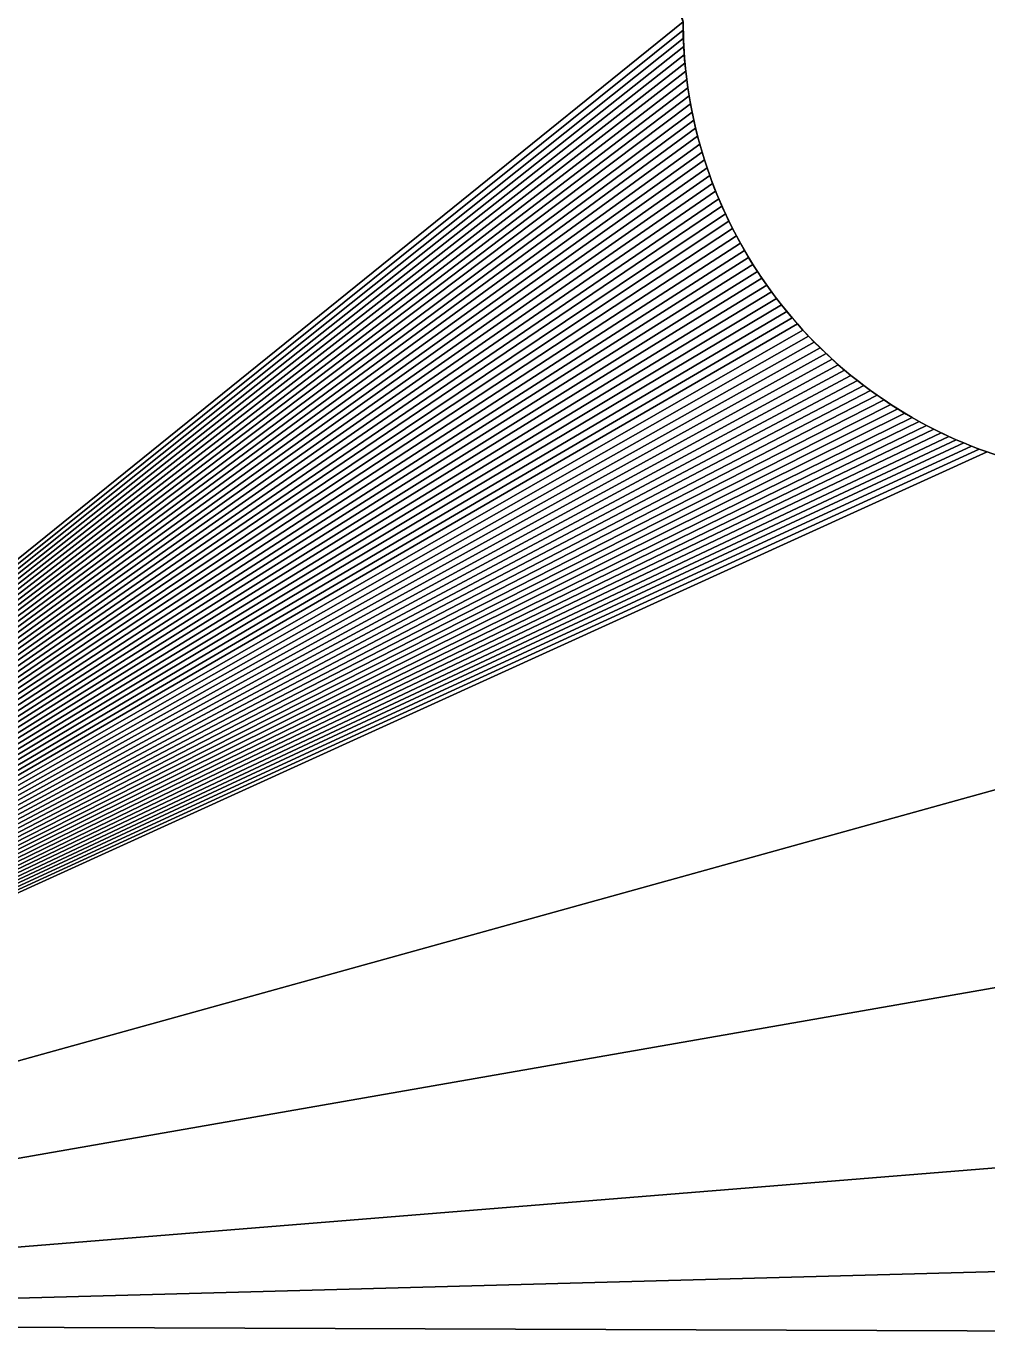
# Model space of a CAD drawing. Header units: millimetres. Extents: x 2995 to 3227, y 1383 to 1648.
# Drawn here: x 3151.331 to 3154.31, y 1545.319 to 1549.349 of the extents above; entities that cross this region are included whole.
import ezdxf

# ---------------------------------------------------------------- set-up
doc = ezdxf.new("R2010")
doc.units = ezdxf.units.MM

# ---------------------------------------------------------------- blocks, each defined once
blk = doc.blocks.new('Mastil_5')
for p, q in [((45.664, 0.8945, -3), (45.664, 0.8945, 5)), ((45.6732, 0.9184, -3), (45.6732, 0.9184, 5)), ((45.6443, 0.8473, -3), (45.6443, 0.8473, 5)), ((45.6544, 0.8708, -3), (45.6544, 0.8708, 5)), ((45.6338, 0.8239, -3), (45.6338, 0.8239, 5)), ((45.6116, 0.7778, -3), (45.6116, 0.7778, 5)), ((45.6229, 0.8008, -3), (45.6229, 0.8008, 5)), ((45.5877, 0.7325, -3), (45.5877, 0.7325, 5)), ((45.5998, 0.755, -3), (45.5998, 0.755, 5)), ((45.5622, 0.6881, -3), (45.5622, 0.6881, 5)), ((45.5751, 0.7102, -3), (45.5751, 0.7102, 5)), ((45.5488, 0.6663, -3), (45.5488, 0.6663, 5)), ((45.5209, 0.6233, -3), (45.5209, 0.6233, 5)), ((45.5351, 0.6447, -3), (45.5351, 0.6447, 5)), ((45.4915, 0.5814, -3), (45.4915, 0.5814, 5)), ((45.5064, 0.6022, -3), (45.5064, 0.6022, 5)), ((45.4606, 0.5406, -3), (45.4606, 0.5406, 5)), ((45.4763, 0.5608, -3), (45.4763, 0.5608, 5)), ((45.4283, 0.5009, -3), (45.4283, 0.5009, 5)), ((45.4446, 0.5206, -3), (45.4446, 0.5206, 5)), ((45.3771, 0.4436, -3), (45.3771, 0.4436, 5)), ((45.3945, 0.4624, -3), (45.3945, 0.4624, 5)), ((45.4115, 0.4815, -3), (45.4115, 0.4815, 5)), ((45.3412, 0.4071, -3), (45.3412, 0.4071, 5)), ((45.3593, 0.4252, -3), (45.3593, 0.4252, 5)), ((45.3041, 0.3718, -3), (45.3041, 0.3718, 5)), ((45.3228, 0.3893, -3), (45.3228, 0.3893, 5)), ((45.2658, 0.3379, -3), (45.2658, 0.3379, 5)), ((45.2851, 0.3547, -3), (45.2851, 0.3547, 5)), ((45.206, 0.2897, -3), (45.206, 0.2897, 5)), ((45.2262, 0.3054, -3), (45.2262, 0.3054, 5)), ((45.2461, 0.3215, -3), (45.2461, 0.3215, 5)), ((45.1436, 0.2448, -3), (45.1436, 0.2448, 5)), ((45.1647, 0.2594, -3), (45.1647, 0.2594, 5)), ((45.1855, 0.2744, -3), (45.1855, 0.2744, 5)), ((45.079, 0.2034, -3), (45.079, 0.2034, 5)), ((45.1008, 0.2168, -3), (45.1008, 0.2168, 5)), ((45.1223, 0.2306, -3), (45.1223, 0.2306, 5)), ((45.0122, 0.1655, -3), (45.0122, 0.1655, 5)), ((45.0347, 0.1777, -3), (45.0347, 0.1777, 5)), ((45.0569, 0.1903, -3), (45.0569, 0.1903, 5)), ((44.9434, 0.1313, -3), (44.9434, 0.1313, 5)), ((44.9665, 0.1423, -3), (44.9665, 0.1423, 5)), ((44.9894, 0.1537, -3), (44.9894, 0.1537, 5)), ((44.825, 0.0828, -3), (44.825, 0.0828, 5)), ((44.849, 0.0916, -3), (44.849, 0.0916, 5)), ((44.8729, 0.1009, -3), (44.8729, 0.1009, 5)), ((44.8966, 0.1106, -3), (44.8966, 0.1106, 5)), ((44.9201, 0.1208, -3), (44.9201, 0.1208, 5)), ((44.7027, 0.0452, -3), (44.7027, 0.0452, 5)), ((44.7274, 0.0518, -3), (44.7274, 0.0518, 5)), ((44.752, 0.0589, -3), (44.752, 0.0589, 5)), ((44.7765, 0.0664, -3), (44.7765, 0.0664, 5)), ((44.8008, 0.0744, -3), (44.8008, 0.0744, 5)), ((44.3736, 0.0002, -3), (44.3736, 0.0002, 5)), ((44.3992, 0.0009, -3), (44.3992, 0.0009, 5)), ((44.4248, 0.0021, -3), (44.4248, 0.0021, 5)), ((44.4504, 0.0037, -3), (44.4504, 0.0037, 5)), ((44.4759, 0.0058, -3), (44.4759, 0.0058, 5)), ((44.5014, 0.0083, -3), (44.5014, 0.0083, 5)), ((44.5268, 0.0113, -3), (44.5268, 0.0113, 5)), ((44.5522, 0.0148, -3), (44.5522, 0.0148, 5)), ((44.5775, 0.0187, -3), (44.5775, 0.0187, 5)), ((44.6027, 0.0231, -3), (44.6027, 0.0231, 5)), ((44.6278, 0.0279, -3), (44.6278, 0.0279, 5)), ((44.6529, 0.0332, -3), (44.6529, 0.0332, 5)), ((44.6778, 0.039, -3), (44.6778, 0.039, 5))]:
    blk.add_line(p, q)
at = {"color": 250, "true_color": 0x1e1e1e}
for centre in [(44.348, 1.4152, -3), (44.348, 1.4152, 5)]:
    blk.add_arc(centre, 1.4152, 270, 340.4861, dxfattribs=at)
mesh = blk.add_polyface(dxfattribs=at)
corners = [(48.3872, -5, -3), (45.5877, 0.7325, -3), (45.5998, 0.755, -3), (45.6116, 0.7778, -3), (45.6229, 0.8008, -3), (45.6338, 0.8239, -3), (45.6443, 0.8473, -3), (45.6544, 0.8708, -3), (45.664, 0.8945, -3), (45.6732, 0.9184, -3), (45.6815, 0.9426, -3), (46.2733, 2.6138, -3), (46.7975, 4.0942, -3), (47.4667, 6.3531, -3), (48.0166, 8.644, -3), (48.446, 10.9604, -3), (48.5503, -4.6995, -3), (48.7535, 13.2962, -3), (49.6773, -2.3368, -3), (48.9383, 15.6449, -3), (49, 18, -3), (49.6773, 38.3368, -3), (50.679, 35.9184, -3), (50.679, 0.0816, -3), (51.5528, 33.4508, -3), (51.5528, 2.5492, -3), (52.2963, 30.941, -3), (52.2963, 5.059, -3), (52.9074, 28.3956, -3), (52.9074, 7.6044, -3), (53.3844, 25.8217, -3), (53.3844, 10.1783, -3), (53.7261, 23.2264, -3), (53.7261, 12.7736, -3), (53.9315, 20.6168, -3), (53.9315, 15.3832, -3), (54, 18, -3)]
mesh.append_faces([[corners[k] for k in face] for face in [(35, 34, 36)]], dxfattribs={"vtx0": -1, "color": 250})
mesh.append_faces([[corners[k] for k in face] for face in [(0, 15, 16), (16, 17, 18), (18, 22, 23), (23, 24, 25), (25, 26, 27), (27, 28, 29), (29, 30, 31), (31, 32, 33), (33, 34, 35)]], dxfattribs={"vtx0": -1, "vtx1": -1, "color": 250})
mesh.append_faces([[corners[k] for k in face] for face in [(18, 20, 21)]], dxfattribs={"vtx0": -1, "vtx1": -1, "vtx2": -1, "color": 250})
mesh.append_faces([[corners[k] for k in face] for face in [(0, 1, 2), (0, 2, 3), (0, 3, 4), (0, 4, 5), (0, 5, 6), (0, 6, 7), (0, 7, 8), (0, 8, 9), (0, 9, 10), (0, 10, 11), (0, 11, 12), (0, 12, 13), (0, 13, 14), (0, 14, 15), (16, 15, 17), (18, 17, 19), (18, 19, 20), (18, 21, 22), (23, 22, 24), (25, 24, 26), (27, 26, 28), (29, 28, 30), (31, 30, 32), (33, 32, 34)]], dxfattribs={"vtx0": -1, "vtx2": -1, "color": 250})
mesh = blk.add_polyface(dxfattribs=at)
corners = [(45.4606, 0.5406, 5), (48.3872, -5, 5), (45.4763, 0.5608, 5), (45.4915, 0.5814, 5), (45.5064, 0.6022, 5), (45.5209, 0.6233, 5), (45.5351, 0.6447, 5), (45.5488, 0.6663, 5), (45.5622, 0.6881, 5), (45.5751, 0.7102, 5), (45.5877, 0.7325, 5), (45.5998, 0.755, 5), (45.6116, 0.7778, 5), (45.6229, 0.8008, 5), (45.6338, 0.8239, 5), (45.6443, 0.8473, 5), (45.6544, 0.8708, 5), (45.664, 0.8945, 5), (45.6732, 0.9184, 5), (45.6815, 0.9426, 5), (46.2733, 2.6138, 5), (46.7975, 4.0942, 5), (47.4667, 6.3531, 5), (48.0166, 8.644, 5), (48.446, 10.9604, 5), (48.5503, -4.6995, 5), (48.7535, 13.2962, 5), (49.6773, -2.3368, 5), (48.9383, 15.6449, 5), (49, 18, 5), (49.6729, 17.1865, 5), (49.718, 17.092, 5), (50.679, 0.0816, 5), (50.6865, 16.1729, 5), (51.5528, 2.5492, 5), (51.6047, 16.0027, 5), (52.2963, 5.059, 5), (52.3135, 16.1729, 5), (52.9074, 7.6044, 5)]
mesh.append_faces([[corners[k] for k in face] for face in [(0, 1, 2), (2, 1, 3), (3, 1, 4), (4, 1, 5), (5, 1, 6), (6, 1, 7), (7, 1, 8), (8, 1, 9), (9, 1, 10), (10, 1, 11), (11, 1, 12), (12, 1, 13), (13, 1, 14), (14, 1, 15), (15, 1, 16), (16, 1, 17), (17, 1, 18), (18, 1, 19), (19, 1, 20), (20, 1, 21), (21, 1, 22), (22, 1, 23), (23, 1, 24), (24, 25, 26), (26, 27, 28), (28, 27, 29), (30, 27, 31)]], dxfattribs={"vtx0": -1, "vtx1": -1, "color": 250})
mesh.append_faces([[corners[k] for k in face] for face in [(24, 1, 25), (26, 25, 27), (31, 27, 32), (33, 32, 34), (35, 34, 36), (37, 36, 38)]], dxfattribs={"vtx0": -1, "vtx2": -1, "color": 250})
mesh = blk.add_polyface(dxfattribs=at)
corners = [(45.6732, 0.9184, 5), (45.6815, 0.9426, -3), (45.6732, 0.9184, -3), (45.6815, 0.9426, 5)]
mesh.append_faces([[corners[k] for k in face] for face in [(0, 1, 2), (1, 0, 3)]], dxfattribs={"vtx0": -1, "color": 250})
mesh = blk.add_polyface(dxfattribs=at)
corners = [(45.6544, 0.8708, 5), (45.664, 0.8945, -3), (45.6544, 0.8708, -3), (45.664, 0.8945, 5)]
mesh.append_faces([[corners[k] for k in face] for face in [(0, 1, 2), (1, 0, 3)]], dxfattribs={"vtx0": -1, "color": 250})
mesh = blk.add_polyface(dxfattribs=at)
corners = [(45.664, 0.8945, 5), (45.6732, 0.9184, -3), (45.664, 0.8945, -3), (45.6732, 0.9184, 5)]
mesh.append_faces([[corners[k] for k in face] for face in [(0, 1, 2), (1, 0, 3)]], dxfattribs={"vtx0": -1, "color": 250})
mesh = blk.add_polyface(dxfattribs=at)
corners = [(45.6338, 0.8239, 5), (45.6443, 0.8473, -3), (45.6338, 0.8239, -3), (45.6443, 0.8473, 5)]
mesh.append_faces([[corners[k] for k in face] for face in [(0, 1, 2), (1, 0, 3)]], dxfattribs={"vtx0": -1, "color": 250})
mesh = blk.add_polyface(dxfattribs=at)
corners = [(45.6443, 0.8473, 5), (45.6544, 0.8708, -3), (45.6443, 0.8473, -3), (45.6544, 0.8708, 5)]
mesh.append_faces([[corners[k] for k in face] for face in [(0, 1, 2), (1, 0, 3)]], dxfattribs={"vtx0": -1, "color": 250})
mesh = blk.add_polyface(dxfattribs=at)
corners = [(45.6229, 0.8008, 5), (45.6338, 0.8239, -3), (45.6229, 0.8008, -3), (45.6338, 0.8239, 5)]
mesh.append_faces([[corners[k] for k in face] for face in [(0, 1, 2), (1, 0, 3)]], dxfattribs={"vtx0": -1, "color": 250})
mesh = blk.add_polyface(dxfattribs=at)
corners = [(45.5998, 0.755, 5), (45.6116, 0.7778, -3), (45.5998, 0.755, -3), (45.6116, 0.7778, 5)]
mesh.append_faces([[corners[k] for k in face] for face in [(0, 1, 2), (1, 0, 3)]], dxfattribs={"vtx0": -1, "color": 250})
mesh = blk.add_polyface(dxfattribs=at)
corners = [(45.6116, 0.7778, 5), (45.6229, 0.8008, -3), (45.6116, 0.7778, -3), (45.6229, 0.8008, 5)]
mesh.append_faces([[corners[k] for k in face] for face in [(0, 1, 2), (1, 0, 3)]], dxfattribs={"vtx0": -1, "color": 250})
mesh = blk.add_polyface(dxfattribs=at)
corners = [(48.3872, -5, -3), (44.9434, 0.1313, -3), (44.9665, 0.1423, -3), (44.9894, 0.1537, -3), (45.0122, 0.1655, -3), (45.0347, 0.1777, -3), (45.0569, 0.1903, -3), (45.079, 0.2034, -3), (45.1008, 0.2168, -3), (45.1223, 0.2306, -3), (45.1436, 0.2448, -3), (45.1647, 0.2594, -3), (45.1855, 0.2744, -3), (45.206, 0.2897, -3), (45.2262, 0.3054, -3), (45.2461, 0.3215, -3), (45.2658, 0.3379, -3), (45.2851, 0.3547, -3), (45.3041, 0.3718, -3), (45.3228, 0.3893, -3), (45.3412, 0.4071, -3), (45.3593, 0.4252, -3), (45.3771, 0.4436, -3), (45.3945, 0.4624, -3), (45.4115, 0.4815, -3), (45.4283, 0.5009, -3), (45.4446, 0.5206, -3), (45.4606, 0.5406, -3), (45.4763, 0.5608, -3), (45.4915, 0.5814, -3), (45.5064, 0.6022, -3), (45.5209, 0.6233, -3), (45.5351, 0.6447, -3), (45.5488, 0.6663, -3), (45.5622, 0.6881, -3), (45.5751, 0.7102, -3), (45.5877, 0.7325, -3)]
mesh.append_faces([[corners[k] for k in face] for face in [(0, 1, 2), (0, 2, 3), (0, 3, 4), (0, 4, 5), (0, 5, 6), (0, 6, 7), (0, 7, 8), (0, 8, 9), (0, 9, 10), (0, 10, 11), (0, 11, 12), (0, 12, 13), (0, 13, 14), (0, 14, 15), (0, 15, 16), (0, 16, 17), (0, 17, 18), (0, 18, 19), (0, 19, 20), (0, 20, 21), (0, 21, 22), (0, 22, 23), (0, 23, 24), (0, 24, 25), (0, 25, 26), (0, 26, 27), (0, 27, 28), (0, 28, 29), (0, 29, 30), (0, 30, 31), (0, 31, 32), (0, 32, 33), (0, 33, 34), (0, 34, 35), (0, 35, 36)]], dxfattribs={"vtx0": -1, "vtx2": -1, "color": 250})
mesh = blk.add_polyface(dxfattribs=at)
corners = [(45.5751, 0.7102, 5), (45.5877, 0.7325, -3), (45.5751, 0.7102, -3), (45.5877, 0.7325, 5)]
mesh.append_faces([[corners[k] for k in face] for face in [(0, 1, 2), (1, 0, 3)]], dxfattribs={"vtx0": -1, "color": 250})
mesh = blk.add_polyface(dxfattribs=at)
corners = [(45.5877, 0.7325, 5), (45.5998, 0.755, -3), (45.5877, 0.7325, -3), (45.5998, 0.755, 5)]
mesh.append_faces([[corners[k] for k in face] for face in [(0, 1, 2), (1, 0, 3)]], dxfattribs={"vtx0": -1, "color": 250})
mesh = blk.add_polyface(dxfattribs=at)
corners = [(45.5488, 0.6663, 5), (45.5622, 0.6881, -3), (45.5488, 0.6663, -3), (45.5622, 0.6881, 5)]
mesh.append_faces([[corners[k] for k in face] for face in [(0, 1, 2), (1, 0, 3)]], dxfattribs={"vtx0": -1, "color": 250})
mesh = blk.add_polyface(dxfattribs=at)
corners = [(45.5751, 0.7102, 5), (45.5622, 0.6881, -3), (45.5622, 0.6881, 5), (45.5751, 0.7102, -3)]
mesh.append_faces([[corners[k] for k in face] for face in [(0, 1, 2), (1, 0, 3)]], dxfattribs={"vtx0": -1, "color": 250})
mesh = blk.add_polyface(dxfattribs=at)
corners = [(45.5351, 0.6447, 5), (45.5488, 0.6663, -3), (45.5351, 0.6447, -3), (45.5488, 0.6663, 5)]
mesh.append_faces([[corners[k] for k in face] for face in [(0, 1, 2), (1, 0, 3)]], dxfattribs={"vtx0": -1, "color": 250})
mesh = blk.add_polyface(dxfattribs=at)
corners = [(45.5064, 0.6022, 5), (45.5209, 0.6233, -3), (45.5064, 0.6022, -3), (45.5209, 0.6233, 5)]
mesh.append_faces([[corners[k] for k in face] for face in [(0, 1, 2), (1, 0, 3)]], dxfattribs={"vtx0": -1, "color": 250})
mesh = blk.add_polyface(dxfattribs=at)
corners = [(45.5209, 0.6233, 5), (45.5351, 0.6447, -3), (45.5209, 0.6233, -3), (45.5351, 0.6447, 5)]
mesh.append_faces([[corners[k] for k in face] for face in [(0, 1, 2), (1, 0, 3)]], dxfattribs={"vtx0": -1, "color": 250})
mesh = blk.add_polyface(dxfattribs=at)
corners = [(45.4763, 0.5608, 5), (45.4915, 0.5814, -3), (45.4763, 0.5608, -3), (45.4915, 0.5814, 5)]
mesh.append_faces([[corners[k] for k in face] for face in [(0, 1, 2), (1, 0, 3)]], dxfattribs={"vtx0": -1, "color": 250})
mesh = blk.add_polyface(dxfattribs=at)
corners = [(45.4915, 0.5814, 5), (45.5064, 0.6022, -3), (45.4915, 0.5814, -3), (45.5064, 0.6022, 5)]
mesh.append_faces([[corners[k] for k in face] for face in [(0, 1, 2), (1, 0, 3)]], dxfattribs={"vtx0": -1, "color": 250})
mesh = blk.add_polyface(dxfattribs=at)
corners = [(44.8008, 0.0744, 5), (48.3872, -5, 5), (44.825, 0.0828, 5), (44.849, 0.0916, 5), (44.8729, 0.1009, 5), (44.8966, 0.1106, 5), (44.9201, 0.1208, 5), (44.9434, 0.1313, 5), (44.9665, 0.1423, 5), (44.9894, 0.1537, 5), (45.0122, 0.1655, 5), (45.0347, 0.1777, 5), (45.0569, 0.1903, 5), (45.079, 0.2034, 5), (45.1008, 0.2168, 5), (45.1223, 0.2306, 5), (45.1436, 0.2448, 5), (45.1647, 0.2594, 5), (45.1855, 0.2744, 5), (45.206, 0.2897, 5), (45.2262, 0.3054, 5), (45.2461, 0.3215, 5), (45.2658, 0.3379, 5), (45.2851, 0.3547, 5), (45.3041, 0.3718, 5), (45.3228, 0.3893, 5), (45.3412, 0.4071, 5), (45.3593, 0.4252, 5), (45.3771, 0.4436, 5), (45.3945, 0.4624, 5), (45.4115, 0.4815, 5), (45.4283, 0.5009, 5), (45.4446, 0.5206, 5), (45.4606, 0.5406, 5)]
mesh.append_faces([[corners[k] for k in face] for face in [(0, 1, 2), (2, 1, 3), (3, 1, 4), (4, 1, 5), (5, 1, 6), (6, 1, 7), (7, 1, 8), (8, 1, 9), (9, 1, 10), (10, 1, 11), (11, 1, 12), (12, 1, 13), (13, 1, 14), (14, 1, 15), (15, 1, 16), (16, 1, 17), (17, 1, 18), (18, 1, 19), (19, 1, 20), (20, 1, 21), (21, 1, 22), (22, 1, 23), (23, 1, 24), (24, 1, 25), (25, 1, 26), (26, 1, 27), (27, 1, 28), (28, 1, 29), (29, 1, 30), (30, 1, 31), (31, 1, 32), (32, 1, 33)]], dxfattribs={"vtx0": -1, "vtx1": -1, "color": 250})
mesh = blk.add_polyface(dxfattribs=at)
corners = [(45.4446, 0.5206, 5), (45.4606, 0.5406, -3), (45.4446, 0.5206, -3), (45.4606, 0.5406, 5)]
mesh.append_faces([[corners[k] for k in face] for face in [(0, 1, 2), (1, 0, 3)]], dxfattribs={"vtx0": -1, "color": 250})
mesh = blk.add_polyface(dxfattribs=at)
corners = [(45.4606, 0.5406, 5), (45.4763, 0.5608, -3), (45.4606, 0.5406, -3), (45.4763, 0.5608, 5)]
mesh.append_faces([[corners[k] for k in face] for face in [(0, 1, 2), (1, 0, 3)]], dxfattribs={"vtx0": -1, "color": 250})
mesh = blk.add_polyface(dxfattribs=at)
corners = [(45.4115, 0.4815, 5), (45.4283, 0.5009, -3), (45.4115, 0.4815, -3), (45.4283, 0.5009, 5)]
mesh.append_faces([[corners[k] for k in face] for face in [(0, 1, 2), (1, 0, 3)]], dxfattribs={"vtx0": -1, "color": 250})
mesh = blk.add_polyface(dxfattribs=at)
corners = [(45.4283, 0.5009, 5), (45.4446, 0.5206, -3), (45.4283, 0.5009, -3), (45.4446, 0.5206, 5)]
mesh.append_faces([[corners[k] for k in face] for face in [(0, 1, 2), (1, 0, 3)]], dxfattribs={"vtx0": -1, "color": 250})
mesh = blk.add_polyface(dxfattribs=at)
corners = [(45.3593, 0.4252, 5), (45.3771, 0.4436, -3), (45.3593, 0.4252, -3), (45.3771, 0.4436, 5)]
mesh.append_faces([[corners[k] for k in face] for face in [(0, 1, 2), (1, 0, 3)]], dxfattribs={"vtx0": -1, "color": 250})
mesh = blk.add_polyface(dxfattribs=at)
corners = [(45.3771, 0.4436, 5), (45.3945, 0.4624, -3), (45.3771, 0.4436, -3), (45.3945, 0.4624, 5)]
mesh.append_faces([[corners[k] for k in face] for face in [(0, 1, 2), (1, 0, 3)]], dxfattribs={"vtx0": -1, "color": 250})
mesh = blk.add_polyface(dxfattribs=at)
corners = [(45.3945, 0.4624, 5), (45.4115, 0.4815, -3), (45.3945, 0.4624, -3), (45.4115, 0.4815, 5)]
mesh.append_faces([[corners[k] for k in face] for face in [(0, 1, 2), (1, 0, 3)]], dxfattribs={"vtx0": -1, "color": 250})
mesh = blk.add_polyface(dxfattribs=at)
corners = [(45.3228, 0.3893, 5), (45.3412, 0.4071, -3), (45.3228, 0.3893, -3), (45.3412, 0.4071, 5)]
mesh.append_faces([[corners[k] for k in face] for face in [(0, 1, 2), (1, 0, 3)]], dxfattribs={"vtx0": -1, "color": 250})
mesh = blk.add_polyface(dxfattribs=at)
corners = [(45.3412, 0.4071, 5), (45.3593, 0.4252, -3), (45.3412, 0.4071, -3), (45.3593, 0.4252, 5)]
mesh.append_faces([[corners[k] for k in face] for face in [(0, 1, 2), (1, 0, 3)]], dxfattribs={"vtx0": -1, "color": 250})
mesh = blk.add_polyface(dxfattribs=at)
corners = [(45.2851, 0.3547, 5), (45.3041, 0.3718, -3), (45.2851, 0.3547, -3), (45.3041, 0.3718, 5)]
mesh.append_faces([[corners[k] for k in face] for face in [(0, 1, 2), (1, 0, 3)]], dxfattribs={"vtx0": -1, "color": 250})
mesh = blk.add_polyface(dxfattribs=at)
corners = [(45.3041, 0.3718, -3), (45.3228, 0.3893, 5), (45.3228, 0.3893, -3), (45.3041, 0.3718, 5)]
mesh.append_faces([[corners[k] for k in face] for face in [(0, 1, 2), (1, 0, 3)]], dxfattribs={"vtx0": -1, "color": 250})
mesh = blk.add_polyface(dxfattribs=at)
corners = [(45.2461, 0.3215, 5), (45.2658, 0.3379, -3), (45.2461, 0.3215, -3), (45.2658, 0.3379, 5)]
mesh.append_faces([[corners[k] for k in face] for face in [(0, 1, 2), (1, 0, 3)]], dxfattribs={"vtx0": -1, "color": 250})
mesh = blk.add_polyface(dxfattribs=at)
corners = [(45.2658, 0.3379, 5), (45.2851, 0.3547, -3), (45.2658, 0.3379, -3), (45.2851, 0.3547, 5)]
mesh.append_faces([[corners[k] for k in face] for face in [(0, 1, 2), (1, 0, 3)]], dxfattribs={"vtx0": -1, "color": 250})
mesh = blk.add_polyface(dxfattribs=at)
corners = [(45.1855, 0.2744, 5), (45.206, 0.2897, -3), (45.1855, 0.2744, -3), (45.206, 0.2897, 5)]
mesh.append_faces([[corners[k] for k in face] for face in [(0, 1, 2), (1, 0, 3)]], dxfattribs={"vtx0": -1, "color": 250})
mesh = blk.add_polyface(dxfattribs=at)
corners = [(45.206, 0.2897, 5), (45.2262, 0.3054, -3), (45.206, 0.2897, -3), (45.2262, 0.3054, 5)]
mesh.append_faces([[corners[k] for k in face] for face in [(0, 1, 2), (1, 0, 3)]], dxfattribs={"vtx0": -1, "color": 250})
mesh = blk.add_polyface(dxfattribs=at)
corners = [(45.2262, 0.3054, -3), (45.2461, 0.3215, 5), (45.2461, 0.3215, -3), (45.2262, 0.3054, 5)]
mesh.append_faces([[corners[k] for k in face] for face in [(0, 1, 2), (1, 0, 3)]], dxfattribs={"vtx0": -1, "color": 250})
mesh = blk.add_polyface(dxfattribs=at)
corners = [(45.1223, 0.2306, 5), (45.1436, 0.2448, -3), (45.1223, 0.2306, -3), (45.1436, 0.2448, 5)]
mesh.append_faces([[corners[k] for k in face] for face in [(0, 1, 2), (1, 0, 3)]], dxfattribs={"vtx0": -1, "color": 250})
mesh = blk.add_polyface(dxfattribs=at)
corners = [(45.1436, 0.2448, -3), (45.1647, 0.2594, 5), (45.1647, 0.2594, -3), (45.1436, 0.2448, 5)]
mesh.append_faces([[corners[k] for k in face] for face in [(0, 1, 2), (1, 0, 3)]], dxfattribs={"vtx0": -1, "color": 250})
mesh = blk.add_polyface(dxfattribs=at)
corners = [(45.1647, 0.2594, -3), (45.1855, 0.2744, 5), (45.1855, 0.2744, -3), (45.1647, 0.2594, 5)]
mesh.append_faces([[corners[k] for k in face] for face in [(0, 1, 2), (1, 0, 3)]], dxfattribs={"vtx0": -1, "color": 250})
mesh = blk.add_polyface(dxfattribs=at)
corners = [(45.0569, 0.1903, 5), (45.079, 0.2034, -3), (45.0569, 0.1903, -3), (45.079, 0.2034, 5)]
mesh.append_faces([[corners[k] for k in face] for face in [(0, 1, 2), (1, 0, 3)]], dxfattribs={"vtx0": -1, "color": 250})
mesh = blk.add_polyface(dxfattribs=at)
corners = [(45.079, 0.2034, 5), (45.1008, 0.2168, -3), (45.079, 0.2034, -3), (45.1008, 0.2168, 5)]
mesh.append_faces([[corners[k] for k in face] for face in [(0, 1, 2), (1, 0, 3)]], dxfattribs={"vtx0": -1, "color": 250})
mesh = blk.add_polyface(dxfattribs=at)
corners = [(45.1008, 0.2168, 5), (45.1223, 0.2306, -3), (45.1008, 0.2168, -3), (45.1223, 0.2306, 5)]
mesh.append_faces([[corners[k] for k in face] for face in [(0, 1, 2), (1, 0, 3)]], dxfattribs={"vtx0": -1, "color": 250})
mesh = blk.add_polyface(dxfattribs=at)
corners = [(44.9894, 0.1537, -3), (45.0122, 0.1655, 5), (45.0122, 0.1655, -3), (44.9894, 0.1537, 5)]
mesh.append_faces([[corners[k] for k in face] for face in [(0, 1, 2), (1, 0, 3)]], dxfattribs={"vtx0": -1, "color": 250})
mesh = blk.add_polyface(dxfattribs=at)
corners = [(45.0122, 0.1655, 5), (45.0347, 0.1777, -3), (45.0122, 0.1655, -3), (45.0347, 0.1777, 5)]
mesh.append_faces([[corners[k] for k in face] for face in [(0, 1, 2), (1, 0, 3)]], dxfattribs={"vtx0": -1, "color": 250})
mesh = blk.add_polyface(dxfattribs=at)
corners = [(45.0347, 0.1777, 5), (45.0569, 0.1903, -3), (45.0347, 0.1777, -3), (45.0569, 0.1903, 5)]
mesh.append_faces([[corners[k] for k in face] for face in [(0, 1, 2), (1, 0, 3)]], dxfattribs={"vtx0": -1, "color": 250})
mesh = blk.add_polyface(dxfattribs=at)
corners = [(29.786, -5.0171, -3), (44.348, 0, -3), (29.8119, -5.0139, -3), (29.8379, -5.011, -3), (29.864, -5.0084, -3), (29.8901, -5.0062, -3), (29.9162, -5.0043, -3), (29.9423, -5.0027, -3), (29.9685, -5.0015, -3), (29.9946, -5.0007, -3), (30.0208, -5.0002, -3), (30.047, -5, -3), (48.3872, -5, -3), (44.3736, 0.0002, -3), (44.3992, 0.0009, -3), (44.4248, 0.0021, -3), (44.4504, 0.0037, -3), (44.4759, 0.0058, -3), (44.5014, 0.0083, -3), (44.5268, 0.0113, -3), (44.5522, 0.0148, -3), (44.5775, 0.0187, -3), (44.6027, 0.0231, -3), (44.6278, 0.0279, -3), (44.6529, 0.0332, -3), (44.6778, 0.039, -3), (44.7027, 0.0452, -3), (44.7274, 0.0518, -3), (44.752, 0.0589, -3), (44.7765, 0.0664, -3), (44.8008, 0.0744, -3), (44.825, 0.0828, -3), (44.849, 0.0916, -3), (44.8729, 0.1009, -3), (44.8966, 0.1106, -3), (44.9201, 0.1208, -3), (44.9434, 0.1313, -3)]
mesh.append_faces([[corners[k] for k in face] for face in [(0, 1, 2), (2, 1, 3), (3, 1, 4), (4, 1, 5), (5, 1, 6), (6, 1, 7), (7, 1, 8), (8, 1, 9), (9, 1, 10), (10, 1, 11), (11, 1, 12)]], dxfattribs={"vtx0": -1, "vtx1": -1, "color": 250})
mesh.append_faces([[corners[k] for k in face] for face in [(12, 1, 13), (12, 13, 14), (12, 14, 15), (12, 15, 16), (12, 16, 17), (12, 17, 18), (12, 18, 19), (12, 19, 20), (12, 20, 21), (12, 21, 22), (12, 22, 23), (12, 23, 24), (12, 24, 25), (12, 25, 26), (12, 26, 27), (12, 27, 28), (12, 28, 29), (12, 29, 30), (12, 30, 31), (12, 31, 32), (12, 32, 33), (12, 33, 34), (12, 34, 35), (12, 35, 36)]], dxfattribs={"vtx0": -1, "vtx2": -1, "color": 250})
mesh = blk.add_polyface(dxfattribs=at)
corners = [(44.9201, 0.1208, 5), (44.9434, 0.1313, -3), (44.9201, 0.1208, -3), (44.9434, 0.1313, 5)]
mesh.append_faces([[corners[k] for k in face] for face in [(0, 1, 2), (1, 0, 3)]], dxfattribs={"vtx0": -1, "color": 250})
mesh = blk.add_polyface(dxfattribs=at)
corners = [(44.9434, 0.1313, -3), (44.9665, 0.1423, 5), (44.9665, 0.1423, -3), (44.9434, 0.1313, 5)]
mesh.append_faces([[corners[k] for k in face] for face in [(0, 1, 2), (1, 0, 3)]], dxfattribs={"vtx0": -1, "color": 250})
mesh = blk.add_polyface(dxfattribs=at)
corners = [(44.9665, 0.1423, 5), (44.9894, 0.1537, -3), (44.9665, 0.1423, -3), (44.9894, 0.1537, 5)]
mesh.append_faces([[corners[k] for k in face] for face in [(0, 1, 2), (1, 0, 3)]], dxfattribs={"vtx0": -1, "color": 250})
mesh = blk.add_polyface(dxfattribs=at)
corners = [(44.8008, 0.0744, 5), (44.825, 0.0828, -3), (44.8008, 0.0744, -3), (44.825, 0.0828, 5)]
mesh.append_faces([[corners[k] for k in face] for face in [(0, 1, 2), (1, 0, 3)]], dxfattribs={"vtx0": -1, "color": 250})
mesh = blk.add_polyface(dxfattribs=at)
corners = [(44.825, 0.0828, -3), (44.849, 0.0916, 5), (44.849, 0.0916, -3), (44.825, 0.0828, 5)]
mesh.append_faces([[corners[k] for k in face] for face in [(0, 1, 2), (1, 0, 3)]], dxfattribs={"vtx0": -1, "color": 250})
mesh = blk.add_polyface(dxfattribs=at)
corners = [(44.849, 0.0916, 5), (44.8729, 0.1009, -3), (44.849, 0.0916, -3), (44.8729, 0.1009, 5)]
mesh.append_faces([[corners[k] for k in face] for face in [(0, 1, 2), (1, 0, 3)]], dxfattribs={"vtx0": -1, "color": 250})
mesh = blk.add_polyface(dxfattribs=at)
corners = [(44.8729, 0.1009, 5), (44.8966, 0.1106, -3), (44.8729, 0.1009, -3), (44.8966, 0.1106, 5)]
mesh.append_faces([[corners[k] for k in face] for face in [(0, 1, 2), (1, 0, 3)]], dxfattribs={"vtx0": -1, "color": 250})
mesh = blk.add_polyface(dxfattribs=at)
corners = [(44.8966, 0.1106, 5), (44.9201, 0.1208, -3), (44.8966, 0.1106, -3), (44.9201, 0.1208, 5)]
mesh.append_faces([[corners[k] for k in face] for face in [(0, 1, 2), (1, 0, 3)]], dxfattribs={"vtx0": -1, "color": 250})
mesh = blk.add_polyface(dxfattribs=at)
corners = [(37.9021, -3.118, 5), (48.3872, -5, 5), (37.9319, -3.0176, 5), (37.9563, -2.9158, 5), (37.9754, -2.8129, 5), (37.989, -2.7091, 5), (37.9973, -2.6047, 5), (38, -2.5, 5), (44.348, 0, 5), (44.3736, 0.0002, 5), (44.3992, 0.0009, 5), (44.4248, 0.0021, 5), (44.4504, 0.0037, 5), (44.4759, 0.0058, 5), (44.5014, 0.0083, 5), (44.5268, 0.0113, 5), (44.5522, 0.0148, 5), (44.5775, 0.0187, 5), (44.6027, 0.0231, 5), (44.6278, 0.0279, 5), (44.6529, 0.0332, 5), (44.6778, 0.039, 5), (44.7027, 0.0452, 5), (44.7274, 0.0518, 5), (44.752, 0.0589, 5), (44.7765, 0.0664, 5), (44.8008, 0.0744, 5), (37.8271, -1.6865, 5), (37.8672, -1.7833, 5), (37.9021, -1.882, 5), (37.9319, -1.9824, 5), (37.9563, -2.0842, 5), (37.9754, -2.1871, 5), (37.989, -2.2909, 5), (37.9973, -2.3953, 5)]
mesh.append_faces([[corners[k] for k in face] for face in [(0, 1, 2), (2, 1, 3), (3, 1, 4), (4, 1, 5), (5, 1, 6), (6, 1, 7), (8, 1, 9), (9, 1, 10), (10, 1, 11), (11, 1, 12), (12, 1, 13), (13, 1, 14), (14, 1, 15), (15, 1, 16), (16, 1, 17), (17, 1, 18), (18, 1, 19), (19, 1, 20), (20, 1, 21), (21, 1, 22), (22, 1, 23), (23, 1, 24), (24, 1, 25), (25, 1, 26)]], dxfattribs={"vtx0": -1, "vtx1": -1, "color": 250})
mesh.append_faces([[corners[k] for k in face] for face in [(7, 1, 8)]], dxfattribs={"vtx0": -1, "vtx1": -1, "vtx2": -1, "color": 250})
mesh.append_faces([[corners[k] for k in face] for face in [(8, 27, 28), (8, 28, 29), (8, 29, 30), (8, 30, 31), (8, 31, 32), (8, 32, 33), (8, 33, 34), (8, 34, 7)]], dxfattribs={"vtx0": -1, "vtx2": -1, "color": 250})
mesh = blk.add_polyface(dxfattribs=at)
corners = [(44.6778, 0.039, 5), (44.7027, 0.0452, -3), (44.6778, 0.039, -3), (44.7027, 0.0452, 5)]
mesh.append_faces([[corners[k] for k in face] for face in [(0, 1, 2), (1, 0, 3)]], dxfattribs={"vtx0": -1, "color": 250})
mesh = blk.add_polyface(dxfattribs=at)
corners = [(44.7027, 0.0452, 5), (44.7274, 0.0518, -3), (44.7027, 0.0452, -3), (44.7274, 0.0518, 5)]
mesh.append_faces([[corners[k] for k in face] for face in [(0, 1, 2), (1, 0, 3)]], dxfattribs={"vtx0": -1, "color": 250})
mesh = blk.add_polyface(dxfattribs=at)
corners = [(44.7274, 0.0518, 5), (44.752, 0.0589, -3), (44.7274, 0.0518, -3), (44.752, 0.0589, 5)]
mesh.append_faces([[corners[k] for k in face] for face in [(0, 1, 2), (1, 0, 3)]], dxfattribs={"vtx0": -1, "color": 250})
mesh = blk.add_polyface(dxfattribs=at)
corners = [(44.752, 0.0589, 5), (44.7765, 0.0664, -3), (44.752, 0.0589, -3), (44.7765, 0.0664, 5)]
mesh.append_faces([[corners[k] for k in face] for face in [(0, 1, 2), (1, 0, 3)]], dxfattribs={"vtx0": -1, "color": 250})
mesh = blk.add_polyface(dxfattribs=at)
corners = [(44.7765, 0.0664, 5), (44.8008, 0.0744, -3), (44.7765, 0.0664, -3), (44.8008, 0.0744, 5)]
mesh.append_faces([[corners[k] for k in face] for face in [(0, 1, 2), (1, 0, 3)]], dxfattribs={"vtx0": -1, "color": 250})
mesh = blk.add_polyface(dxfattribs=at)
corners = [(44.348, 0, 5), (44.3736, 0.0002, -3), (44.348, 0, -3), (44.3736, 0.0002, 5)]
mesh.append_faces([[corners[k] for k in face] for face in [(0, 1, 2), (1, 0, 3)]], dxfattribs={"vtx0": -1, "color": 250})
mesh = blk.add_polyface(dxfattribs=at)
corners = [(44.3736, 0.0002, 5), (44.3992, 0.0009, -3), (44.3736, 0.0002, -3), (44.3992, 0.0009, 5)]
mesh.append_faces([[corners[k] for k in face] for face in [(0, 1, 2), (1, 0, 3)]], dxfattribs={"vtx0": -1, "color": 250})
mesh = blk.add_polyface(dxfattribs=at)
corners = [(44.3992, 0.0009, 5), (44.4248, 0.0021, -3), (44.3992, 0.0009, -3), (44.4248, 0.0021, 5)]
mesh.append_faces([[corners[k] for k in face] for face in [(0, 1, 2), (1, 0, 3)]], dxfattribs={"vtx0": -1, "color": 250})
mesh = blk.add_polyface(dxfattribs=at)
corners = [(44.4248, 0.0021, -3), (44.4504, 0.0037, 5), (44.4504, 0.0037, -3), (44.4248, 0.0021, 5)]
mesh.append_faces([[corners[k] for k in face] for face in [(0, 1, 2), (1, 0, 3)]], dxfattribs={"vtx0": -1, "color": 250})
mesh = blk.add_polyface(dxfattribs=at)
corners = [(44.4504, 0.0037, 5), (44.4759, 0.0058, -3), (44.4504, 0.0037, -3), (44.4759, 0.0058, 5)]
mesh.append_faces([[corners[k] for k in face] for face in [(0, 1, 2), (1, 0, 3)]], dxfattribs={"vtx0": -1, "color": 250})
mesh = blk.add_polyface(dxfattribs=at)
corners = [(44.4759, 0.0058, 5), (44.5014, 0.0083, -3), (44.4759, 0.0058, -3), (44.5014, 0.0083, 5)]
mesh.append_faces([[corners[k] for k in face] for face in [(0, 1, 2), (1, 0, 3)]], dxfattribs={"vtx0": -1, "color": 250})
mesh = blk.add_polyface(dxfattribs=at)
corners = [(44.5014, 0.0083, 5), (44.5268, 0.0113, -3), (44.5014, 0.0083, -3), (44.5268, 0.0113, 5)]
mesh.append_faces([[corners[k] for k in face] for face in [(0, 1, 2), (1, 0, 3)]], dxfattribs={"vtx0": -1, "color": 250})
mesh = blk.add_polyface(dxfattribs=at)
corners = [(44.5268, 0.0113, 5), (44.5522, 0.0148, -3), (44.5268, 0.0113, -3), (44.5522, 0.0148, 5)]
mesh.append_faces([[corners[k] for k in face] for face in [(0, 1, 2), (1, 0, 3)]], dxfattribs={"vtx0": -1, "color": 250})
mesh = blk.add_polyface(dxfattribs=at)
corners = [(44.5522, 0.0148, 5), (44.5775, 0.0187, -3), (44.5522, 0.0148, -3), (44.5775, 0.0187, 5)]
mesh.append_faces([[corners[k] for k in face] for face in [(0, 1, 2), (1, 0, 3)]], dxfattribs={"vtx0": -1, "color": 250})
mesh = blk.add_polyface(dxfattribs=at)
corners = [(44.5775, 0.0187, 5), (44.6027, 0.0231, -3), (44.5775, 0.0187, -3), (44.6027, 0.0231, 5)]
mesh.append_faces([[corners[k] for k in face] for face in [(0, 1, 2), (1, 0, 3)]], dxfattribs={"vtx0": -1, "color": 250})
mesh = blk.add_polyface(dxfattribs=at)
corners = [(44.6027, 0.0231, 5), (44.6278, 0.0279, -3), (44.6027, 0.0231, -3), (44.6278, 0.0279, 5)]
mesh.append_faces([[corners[k] for k in face] for face in [(0, 1, 2), (1, 0, 3)]], dxfattribs={"vtx0": -1, "color": 250})
mesh = blk.add_polyface(dxfattribs=at)
corners = [(44.6278, 0.0279, -3), (44.6529, 0.0332, 5), (44.6529, 0.0332, -3), (44.6278, 0.0279, 5)]
mesh.append_faces([[corners[k] for k in face] for face in [(0, 1, 2), (1, 0, 3)]], dxfattribs={"vtx0": -1, "color": 250})
mesh = blk.add_polyface(dxfattribs=at)
corners = [(44.6529, 0.0332, 5), (44.6778, 0.039, -3), (44.6529, 0.0332, -3), (44.6778, 0.039, 5)]
mesh.append_faces([[corners[k] for k in face] for face in [(0, 1, 2), (1, 0, 3)]], dxfattribs={"vtx0": -1, "color": 250})

msp = doc.modelspace()

# ---------------------------------------------------------------- block references
at = {"rotation": 270}
msp.add_blockref('Mastil_5', (3153.3678, 1593.7095, 3), dxfattribs=at)

doc.saveas('drawing.dxf')
